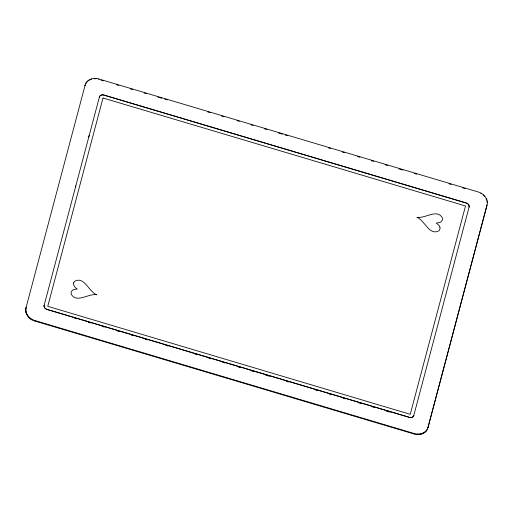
<?xml version="1.0" encoding="UTF-8"?>
<svg xmlns="http://www.w3.org/2000/svg" width="513" height="513" viewBox="0 0 513 513"><rect width="100%" height="100%" fill="white"/><g stroke="black" fill="none" stroke-linecap="round" stroke-linejoin="round"><path stroke-width="0.77" d="M428.06 427.387C426.675 433.434 419.48 435.813 414.062 433.992L34.698 320.997C29.286 319.49 24.464 313.982 25.919 308.121L85.113 85.145L84.94 85.613C86.325 79.566 93.52 77.187 98.938 79.008L478.302 192.003C483.714 193.51 488.536 199.018 487.081 204.879L427.887 427.855L487.081 204.879M426.848 430.195L427.021 429.734C424.328 433.844 418.717 434.896 414.235 433.523L34.871 320.529C29.459 319.022 24.637 313.514 26.092 307.653L25.919 308.121M75.379 187.348L75.789 185.802M88.73 137.016L89.14 135.464M44.124 305.37L99.426 96.938A3.751 3.116 20.5 0 1 103.812 94.988L466.311 202.962A3.751 3.116 20.5 0 1 469.094 207.047L413.792 415.479A3.751 3.116 20.5 0 1 409.406 417.428L46.907 309.454A3.751 3.116 20.5 0 1 44.124 305.37L44.169 305.248A3.751 3.116 20.5 0 0 46.952 309.339L409.451 417.313A3.751 3.116 20.5 0 0 413.837 415.363L413.792 415.479M86.152 82.805L85.979 83.266L86.941 81.766M87.717 81.31L87.89 80.842M88.813 80.522L88.986 80.054M90.211 79.412L90.032 79.881L91.538 78.919M94.245 78.912L94.424 78.444M95.751 78.925L95.931 78.457M98.765 79.477L98.938 79.008M99.426 96.938L99.381 97.053A3.751 3.116 20.5 0 1 103.767 95.104L466.266 203.077A3.751 3.116 20.5 0 1 469.055 207.162L469.094 207.047M25.65 310.692L25.823 310.224M25.81 312.013L25.99 311.545M26.169 313.321L26.343 312.859M26.721 314.604L26.894 314.136M27.445 315.828L27.619 315.36M28.337 316.976L28.516 316.515M29.382 318.034L29.562 317.566M30.568 318.983L30.742 318.515M31.857 319.798L32.037 319.33M34.698 320.997L34.871 320.529M480.963 193.67L481.143 193.202M483.438 195.434L483.618 194.966M484.484 196.485L484.663 196.024M486.106 198.864L486.279 198.396M486.657 200.141L486.831 199.679M487.01 201.455L487.19 200.987M487.177 202.776L487.35 202.308M414.062 433.992L414.235 433.523M417.069 434.543L417.249 434.075M418.576 434.556L418.755 434.088M420.051 434.402L420.224 433.934M421.462 434.081L421.635 433.613M422.789 433.588L422.969 433.119M424.014 432.946L424.187 432.478M425.11 432.158L425.283 431.69M426.059 431.234L426.232 430.766M101.067 80.163L103.376 80.849M116.425 84.735L118.734 85.421M130.251 88.852L132.553 89.538M144.076 92.968L146.378 93.655M157.895 97.085L161.736 98.233M164.808 99.144L167.11 99.83M207.81 111.956L210.118 112.642M221.635 116.073L223.937 116.759M236.993 120.645L239.295 121.331M250.819 124.768L253.121 125.454M264.637 128.885L266.946 129.571M278.463 133.002L282.304 134.143M285.375 135.06L287.678 135.746M328.378 147.866L330.68 148.552M342.203 151.983L344.505 152.669M357.561 156.561L359.863 157.247M371.38 160.678L373.688 161.364M385.205 164.795L387.507 165.481M399.031 168.912L402.865 170.059M414.389 173.49L416.691 174.176M448.946 183.782L451.248 184.468M462.764 187.899L465.073 188.585M74.404 318.163L76.713 318.849M88.23 322.279L90.532 322.966M102.055 326.403L104.357 327.089M117.413 330.975L119.715 331.661M131.232 335.092L133.54 335.778M145.057 339.208L147.359 339.895M165.789 345.384L168.097 346.07M194.972 354.079L197.281 354.765M208.797 358.196L211.099 358.882M222.623 362.313L224.925 362.999M237.981 366.885L240.283 367.571M251.8 371.008L254.108 371.694M265.625 375.125L269.466 376.266M286.357 381.3L288.665 381.986M315.54 389.989L317.842 390.675M329.365 394.106L331.667 394.792M343.184 398.223L345.493 398.909M358.549 402.801L360.851 403.487M372.367 406.918L374.67 407.604M386.193 411.035L390.034 412.176M73.66 282.9C73.102 285.561 75.129 287.806 77.309 288.992L73.532 289.608L72.019 290.711L71.198 292.269L71.127 294.007C76.411 303.831 88.518 293.135 96.72 294.776C88.871 291.859 84.203 275.686 74.456 281.387L73.66 282.9M439.987 227.368L439.93 229.157L439.141 230.67C429.387 236.365 424.719 220.199 416.87 217.281C425.072 218.923 437.179 208.22 442.462 218.044L442.392 219.788L441.571 221.347L440.058 222.45L436.281 223.059L439.211 225.566L439.987 227.368M103.01 98.002L47.754 306.319L410.246 414.292L465.509 205.982L103.01 98.002"/></g></svg>
